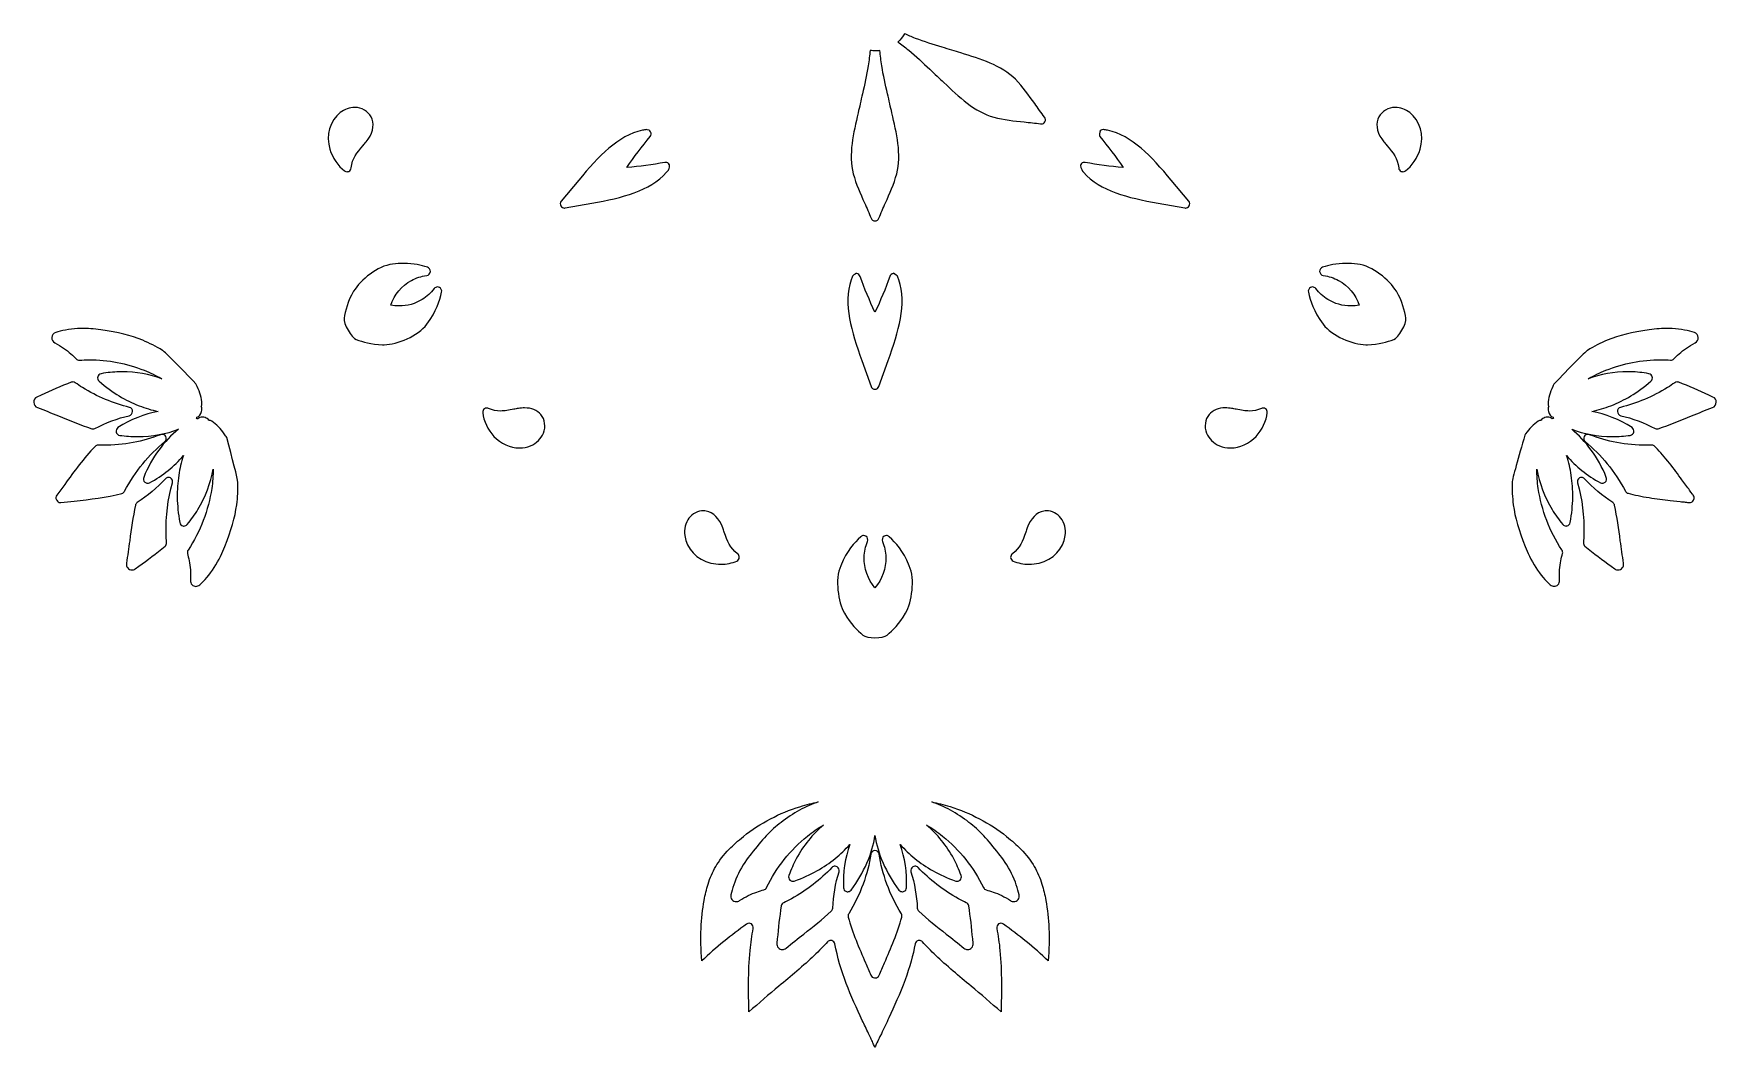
# Model space of a CAD drawing. Header units: inches. Extents: x 0 to 3117, y -2796 to 0.
# Drawn here: x 2245 to 3017, y -2037 to -1572 of the extents above; entities that cross this region are included whole.
import ezdxf

# ---------------------------------------------------------------- set-up
doc = ezdxf.new("R2010")
doc.units = ezdxf.units.IN
doc.header["$MEASUREMENT"] = 0
doc.layers.add('9', color=7, linetype='Continuous')

# ---------------------------------------------------------------- blocks, each defined once
blk = doc.blocks.new('block 4')
at = {"layer": '9', "lineweight": 0}
for points, knots in [([(2708.92, -1612.38), (2708.57, -1612.98), (2707.93, -1613.35), (2707.25, -1613.35), (2707.16, -1613.35), (2707.06, -1613.34), (2706.97, -1613.33), (2704.49, -1612.95), (2701.92, -1612.7), (2699.43, -1612.45), (2694.83, -1611.99), (2690.08, -1611.52), (2685.45, -1610.28), (2676.79, -1607.95), (2669.26, -1600.76), (2662.61, -1594.41), (2661.56, -1593.4), (2660.52, -1592.42), (2659.52, -1591.48), (2658.36, -1590.41), (2657.22, -1589.33), (2656.08, -1588.25), (2652.98, -1585.32), (2649.78, -1582.29), (2646.46, -1579.56), (2644.74, -1578.15), (2643.12, -1576.93), (2641.54, -1575.82), (2642.72, -1574.71), (2643.72, -1573.42), (2644.49, -1571.98), (2646.05, -1572.7), (2647.72, -1573.41), (2649.56, -1574.13), (2653.56, -1575.67), (2657.76, -1576.96), (2661.82, -1578.2), (2663.32, -1578.66), (2664.82, -1579.12), (2666.31, -1579.59), (2667.61, -1580), (2668.98, -1580.42), (2670.37, -1580.84), (2679.13, -1583.48), (2689.06, -1586.48), (2695.39, -1592.89), (2698.77, -1596.32), (2701.55, -1600.24), (2704.24, -1604.03), (2705.69, -1606.08), (2707.2, -1608.21), (2708.76, -1610.19), (2709.25, -1610.81), (2709.32, -1611.68), (2708.92, -1612.38)], [0, 0, 0, 0, 1, 1, 1, 2, 2, 2, 3, 3, 3, 4, 4, 4, 5, 5, 5, 6, 6, 6, 7, 7, 7, 8, 8, 8, 9, 9, 9, 10, 10, 10, 11, 11, 11, 12, 12, 12, 13, 13, 13, 14, 14, 14, 15, 15, 15, 16, 16, 16, 17, 17, 17, 18, 18, 18, 18]), ([(2636.74, -1599.54), (2637.1, -1601.08), (2637.45, -1602.61), (2637.79, -1604.15), (2638.09, -1605.51), (2638.42, -1606.9), (2638.76, -1608.34), (2640.87, -1617.32), (2643.27, -1627.5), (2640.94, -1636.24), (2639.69, -1640.92), (2637.72, -1645.31), (2635.81, -1649.56), (2634.78, -1651.86), (2633.71, -1654.24), (2632.79, -1656.6), (2632.5, -1657.34), (2631.79, -1657.83), (2631, -1657.83), (2630.21, -1657.83), (2629.5, -1657.34), (2629.21, -1656.6), (2628.29, -1654.24), (2627.22, -1651.86), (2626.19, -1649.56), (2624.28, -1645.31), (2622.31, -1640.92), (2621.06, -1636.24), (2618.73, -1627.5), (2621.13, -1617.32), (2623.24, -1608.34), (2623.58, -1606.9), (2623.91, -1605.5), (2624.21, -1604.15), (2624.55, -1602.61), (2624.9, -1601.08), (2625.26, -1599.54), (2626.22, -1595.36), (2627.22, -1591.04), (2627.89, -1586.77), (2628.3, -1584.19), (2628.56, -1581.87), (2628.71, -1579.66), (2629.57, -1579.82), (2630.45, -1579.91), (2631.35, -1579.91), (2632.01, -1579.91), (2632.66, -1579.85), (2633.29, -1579.77), (2633.44, -1581.95), (2633.71, -1584.24), (2634.1, -1586.77), (2634.78, -1591.04), (2635.78, -1595.37), (2636.74, -1599.54)], [0, 0, 0, 0, 1, 1, 1, 2, 2, 2, 3, 3, 3, 4, 4, 4, 5, 5, 5, 6, 6, 6, 7, 7, 7, 8, 8, 8, 9, 9, 9, 10, 10, 10, 11, 11, 11, 12, 12, 12, 13, 13, 13, 14, 14, 14, 15, 15, 15, 16, 16, 16, 17, 17, 17, 18, 18, 18, 18]), ([(2397.62, -1621.59), (2397.15, -1622.16), (2396.69, -1622.7), (2396.25, -1623.22), (2393.37, -1626.6), (2391.29, -1629.05), (2390.82, -1633.53), (2390.75, -1634.22), (2390.32, -1634.82), (2389.69, -1635.1), (2389.44, -1635.22), (2389.17, -1635.27), (2388.91, -1635.27), (2388.51, -1635.27), (2388.11, -1635.14), (2387.77, -1634.9), (2384.74, -1632.66), (2382.22, -1628.96), (2381.02, -1624.99), (2379.11, -1618.66), (2381.07, -1611.73), (2385.78, -1608.14), (2387.77, -1606.62), (2390.12, -1605.79), (2392.4, -1605.79), (2392.81, -1605.79), (2393.23, -1605.82), (2393.63, -1605.87), (2396.74, -1606.3), (2399.39, -1608.37), (2400.38, -1611.15), (2401.51, -1614.3), (2400.51, -1618.11), (2397.62, -1621.59)], [0, 0, 0, 0, 1, 1, 1, 2, 2, 2, 3, 3, 3, 4, 4, 4, 5, 5, 5, 6, 6, 6, 7, 7, 7, 8, 8, 8, 9, 9, 9, 10, 10, 10, 11, 11, 11, 11]), ([(2861.61, -1611.15), (2862.61, -1608.36), (2865.26, -1606.29), (2868.37, -1605.87), (2868.77, -1605.82), (2869.19, -1605.79), (2869.6, -1605.79), (2871.88, -1605.79), (2874.23, -1606.62), (2876.22, -1608.13), (2880.93, -1611.72), (2882.89, -1618.66), (2880.98, -1624.99), (2879.78, -1628.95), (2877.26, -1632.66), (2874.23, -1634.89), (2873.89, -1635.14), (2873.49, -1635.27), (2873.09, -1635.27), (2872.83, -1635.27), (2872.56, -1635.21), (2872.31, -1635.1), (2871.68, -1634.82), (2871.25, -1634.22), (2871.17, -1633.53), (2870.7, -1629.04), (2868.63, -1626.6), (2865.75, -1623.22), (2865.31, -1622.69), (2864.85, -1622.16), (2864.38, -1621.59), (2861.49, -1618.1), (2860.49, -1614.3), (2861.61, -1611.15)], [0, 0, 0, 0, 1, 1, 1, 2, 2, 2, 3, 3, 3, 4, 4, 4, 5, 5, 5, 6, 6, 6, 7, 7, 7, 8, 8, 8, 9, 9, 9, 10, 10, 10, 11, 11, 11, 11]), ([(2536.52, -1634.14), (2536.16, -1634.6), (2535.79, -1635.06), (2535.4, -1635.5), (2527.56, -1644.3), (2515.27, -1647.13), (2501.18, -1649.68), (2501.18, -1649.68), (2488.95, -1651.9), (2488.95, -1651.9), (2488.83, -1651.92), (2488.72, -1651.93), (2488.61, -1651.93), (2487.93, -1651.93), (2487.29, -1651.57), (2486.94, -1650.96), (2486.53, -1650.25), (2486.61, -1649.36), (2487.13, -1648.73), (2487.13, -1648.73), (2495.15, -1639.13), (2495.15, -1639.13), (2504.39, -1628.09), (2512.96, -1618.75), (2524.42, -1616.28), (2524.99, -1616.16), (2525.57, -1616.07), (2526.15, -1615.98), (2526.2, -1615.98), (2526.85, -1616.12), (2527.44, -1616.24), (2527.44, -1616.25), (2527.43, -1616.25), (2527.43, -1616.26), (2527.7, -1616.43), (2527.94, -1616.67), (2528.11, -1616.98), (2528.49, -1617.69), (2528.4, -1618.56), (2527.88, -1619.18), (2524.08, -1623.68), (2520.51, -1628.42), (2517.24, -1633.28), (2523.05, -1632.86), (2528.89, -1632.1), (2534.65, -1631.02), (2534.77, -1631), (2534.89, -1630.99), (2535, -1630.99), (2535.67, -1630.99), (2536.3, -1631.34), (2536.65, -1631.93), (2536.67, -1631.96), (2536.67, -1631.99), (2536.69, -1632.01), (2536.71, -1632), (2536.74, -1631.99), (2536.77, -1631.98), (2536.76, -1632.66), (2536.74, -1633.86), (2536.52, -1634.14)], [0, 0, 0, 0, 1, 1, 1, 2, 2, 2, 3, 3, 3, 4, 4, 4, 5, 5, 5, 6, 6, 6, 7, 7, 7, 8, 8, 8, 9, 9, 9, 10, 10, 10, 11, 11, 11, 12, 12, 12, 13, 13, 13, 14, 14, 14, 15, 15, 15, 16, 16, 16, 17, 17, 17, 18, 18, 18, 19, 19, 19, 20, 20, 20, 20]), ([(2775.06, -1650.96), (2774.71, -1651.57), (2774.07, -1651.93), (2773.39, -1651.93), (2773.28, -1651.93), (2773.17, -1651.92), (2773.05, -1651.9), (2773.05, -1651.9), (2760.82, -1649.68), (2760.82, -1649.68), (2746.73, -1647.12), (2734.44, -1644.29), (2726.6, -1635.5), (2726.48, -1635.36), (2726.37, -1635.21), (2726.25, -1635.07), (2726.22, -1635.07), (2726.2, -1635.07), (2726.17, -1635.06), (2725.67, -1634), (2725.06, -1632.41), (2725.35, -1631.93), (2725.7, -1631.34), (2726.33, -1630.99), (2727, -1630.99), (2727.11, -1630.99), (2727.23, -1631), (2727.35, -1631.02), (2733.12, -1632.1), (2738.96, -1632.86), (2744.76, -1633.28), (2741.49, -1628.42), (2737.92, -1623.68), (2734.11, -1619.17), (2733.77, -1618.76), (2734.07, -1617.33), (2734.39, -1616.28), (2734.42, -1616.29), (2734.45, -1616.31), (2734.47, -1616.33), (2734.8, -1616.1), (2735.18, -1615.96), (2735.58, -1615.96), (2735.67, -1615.96), (2735.76, -1615.97), (2735.85, -1615.98), (2736.43, -1616.06), (2737.01, -1616.16), (2737.58, -1616.28), (2749.04, -1618.74), (2757.61, -1628.09), (2766.84, -1639.13), (2766.84, -1639.13), (2774.87, -1648.73), (2774.87, -1648.73), (2775.39, -1649.35), (2775.47, -1650.25), (2775.06, -1650.96)], [0, 0, 0, 0, 1, 1, 1, 2, 2, 2, 3, 3, 3, 4, 4, 4, 5, 5, 5, 6, 6, 6, 7, 7, 7, 8, 8, 8, 9, 9, 9, 10, 10, 10, 11, 11, 11, 12, 12, 12, 13, 13, 13, 14, 14, 14, 15, 15, 15, 16, 16, 16, 17, 17, 17, 18, 18, 18, 19, 19, 19, 19]), ([(2432.26, -1690.49), (2431.31, -1694.59), (2430, -1699.09), (2425.48, -1705.18), (2421.31, -1710.78), (2412.07, -1714.41), (2405.9, -1714.56), (2405.65, -1714.57), (2405.4, -1714.57), (2405.15, -1714.57), (2399.98, -1714.57), (2396.14, -1713.26), (2393.06, -1712.2), (2391.09, -1711.53), (2387.05, -1704.81), (2387.51, -1702.48), (2388.18, -1699.09), (2389.01, -1694.86), (2391.9, -1690.07), (2395.12, -1684.75), (2402.85, -1678.48), (2409.74, -1677.63), (2411.55, -1677.41), (2413.31, -1677.3), (2414.95, -1677.3), (2419.6, -1677.3), (2422.82, -1678.16), (2425.72, -1679.04), (2426.59, -1679.3), (2427.16, -1680.14), (2427.09, -1681.06), (2427.02, -1681.97), (2426.32, -1682.71), (2425.42, -1682.83), (2422.9, -1683.18), (2420.54, -1683.95), (2418.41, -1685.13), (2414, -1687.56), (2410.57, -1691.67), (2408.94, -1696.46), (2410.18, -1696.71), (2411.46, -1696.83), (2412.75, -1696.83), (2416.54, -1696.83), (2420.22, -1695.8), (2423.39, -1693.84), (2425.47, -1692.56), (2427.31, -1690.88), (2428.86, -1688.85), (2429.24, -1688.36), (2429.81, -1688.1), (2430.39, -1688.1), (2430.67, -1688.1), (2430.95, -1688.16), (2431.22, -1688.28), (2432.04, -1688.68), (2432.47, -1689.6), (2432.26, -1690.49)], [0, 0, 0, 0, 1, 1, 1, 2, 2, 2, 3, 3, 3, 4, 4, 4, 5, 5, 5, 6, 6, 6, 7, 7, 7, 8, 8, 8, 9, 9, 9, 10, 10, 10, 11, 11, 11, 12, 12, 12, 13, 13, 13, 14, 14, 14, 15, 15, 15, 16, 16, 16, 17, 17, 17, 18, 18, 18, 19, 19, 19, 19]), ([(2641.98, -1684.86), (2645.6, -1696.12), (2641.88, -1708.29), (2637.03, -1721.89), (2637.03, -1721.89), (2632.81, -1733.71), (2632.81, -1733.71), (2632.54, -1734.48), (2631.81, -1735), (2631, -1735), (2630.19, -1735), (2629.46, -1734.48), (2629.18, -1733.71), (2629.18, -1733.71), (2624.97, -1721.89), (2624.97, -1721.89), (2620.12, -1708.29), (2616.4, -1696.12), (2620.02, -1684.86), (2620.2, -1684.3), (2620.41, -1683.75), (2620.63, -1683.2), (2620.74, -1682.91), (2621.67, -1682.28), (2622.46, -1681.79), (2622.49, -1681.86), (2622.52, -1681.93), (2622.54, -1682), (2623.31, -1682.05), (2623.97, -1682.54), (2624.23, -1683.28), (2626.19, -1688.86), (2628.46, -1694.35), (2631, -1699.65), (2633.54, -1694.35), (2635.81, -1688.86), (2637.77, -1683.28), (2638.02, -1682.58), (2638.64, -1682.1), (2639.36, -1682.02), (2639.38, -1681.94), (2639.39, -1681.87), (2639.41, -1681.8), (2640.4, -1682.39), (2641.28, -1682.98), (2641.37, -1683.2), (2641.59, -1683.75), (2641.8, -1684.3), (2641.98, -1684.86)], [0, 0, 0, 0, 1, 1, 1, 2, 2, 2, 3, 3, 3, 4, 4, 4, 5, 5, 5, 6, 6, 6, 7, 7, 7, 8, 8, 8, 9, 9, 9, 10, 10, 10, 11, 11, 11, 12, 12, 12, 13, 13, 13, 14, 14, 14, 15, 15, 15, 16, 16, 16, 16]), ([(2868.94, -1712.2), (2865.85, -1713.26), (2862.02, -1714.57), (2856.85, -1714.57), (2856.6, -1714.57), (2856.35, -1714.57), (2856.1, -1714.56), (2849.93, -1714.41), (2840.69, -1710.78), (2836.52, -1705.17), (2832, -1699.09), (2830.69, -1694.58), (2829.74, -1690.49), (2829.53, -1689.6), (2829.96, -1688.68), (2830.78, -1688.28), (2831.05, -1688.15), (2831.33, -1688.09), (2831.61, -1688.09), (2832.19, -1688.09), (2832.76, -1688.36), (2833.14, -1688.85), (2834.69, -1690.88), (2836.53, -1692.56), (2838.61, -1693.84), (2841.78, -1695.79), (2845.46, -1696.83), (2849.25, -1696.83), (2850.54, -1696.83), (2851.82, -1696.7), (2853.06, -1696.46), (2851.43, -1691.67), (2847.99, -1687.55), (2843.59, -1685.12), (2841.45, -1683.95), (2839.09, -1683.17), (2836.58, -1682.83), (2835.68, -1682.71), (2834.98, -1681.97), (2834.91, -1681.05), (2834.84, -1680.14), (2835.41, -1679.3), (2836.28, -1679.03), (2839.17, -1678.16), (2842.39, -1677.3), (2847.04, -1677.3), (2848.69, -1677.3), (2850.44, -1677.41), (2852.26, -1677.63), (2859.15, -1678.47), (2866.88, -1684.74), (2870.1, -1690.07), (2872.99, -1694.86), (2873.82, -1699.08), (2874.49, -1702.48), (2874.95, -1704.8), (2870.91, -1711.52), (2868.94, -1712.2)], [0, 0, 0, 0, 1, 1, 1, 2, 2, 2, 3, 3, 3, 4, 4, 4, 5, 5, 5, 6, 6, 6, 7, 7, 7, 8, 8, 8, 9, 9, 9, 10, 10, 10, 11, 11, 11, 12, 12, 12, 13, 13, 13, 14, 14, 14, 15, 15, 15, 16, 16, 16, 17, 17, 17, 18, 18, 18, 19, 19, 19, 19]), ([(2338.81, -1777.74), (2338.92, -1781.15), (2338.74, -1784.58), (2338.3, -1787.94), (2337.52, -1793.8), (2335.83, -1799.71), (2332.81, -1807.1), (2331.79, -1809.62), (2330.18, -1813.36), (2328.01, -1816.76), (2325.87, -1820.13), (2323.32, -1822.74), (2321.34, -1824.66), (2320.86, -1825.11), (2320.25, -1825.36), (2319.61, -1825.36), (2318.93, -1825.36), (2318.26, -1825.07), (2317.79, -1824.56), (2317.29, -1824.03), (2317.04, -1823.34), (2317.07, -1822.6), (2317.21, -1819.29), (2317.02, -1816.27), (2316.48, -1813.63), (2316.25, -1812.45), (2315.95, -1811.26), (2315.71, -1810.35), (2315.57, -1809.81), (2315.69, -1809.21), (2316, -1808.74), (2321.63, -1800.2), (2325.37, -1790.44), (2326.83, -1780.51), (2327.27, -1777.51), (2327.49, -1774.54), (2327.5, -1771.6), (2326.38, -1777.95), (2324.02, -1784.33), (2320.49, -1790.17), (2319.1, -1792.49), (2317.49, -1794.73), (2315.58, -1797.02), (2315.21, -1797.46), (2314.67, -1797.71), (2314.11, -1797.71), (2313.94, -1797.71), (2313.78, -1797.69), (2313.61, -1797.64), (2312.89, -1797.45), (2312.35, -1796.85), (2312.21, -1796.11), (2311.46, -1791.96), (2311.07, -1788.2), (2311.02, -1784.62), (2310.98, -1781.19), (2311.21, -1777.77), (2311.71, -1774.44), (2312.18, -1771.37), (2312.85, -1768.51), (2313.83, -1765.43), (2313.83, -1765.43), (2313.84, -1765.42), (2313.84, -1765.42), (2309.72, -1770.36), (2304.4, -1774.63), (2298.31, -1777.87), (2298.03, -1778.02), (2297.72, -1778.1), (2297.41, -1778.1), (2296.94, -1778.1), (2296.47, -1777.92), (2296.11, -1777.58), (2295.51, -1777.03), (2295.32, -1776.15), (2295.63, -1775.4), (2299.44, -1766.2), (2305.02, -1758.51), (2311.53, -1753.3), (2306.02, -1755.52), (2299.67, -1756.67), (2292.77, -1756.67), (2290.09, -1756.67), (2287.35, -1756.49), (2284.63, -1756.14), (2283.82, -1756.04), (2283.17, -1755.43), (2282.99, -1754.63), (2282.82, -1753.83), (2283.16, -1753), (2283.85, -1752.56), (2289.67, -1748.86), (2295.99, -1746.34), (2302.28, -1745.2), (2299.15, -1744.52), (2296.35, -1743.68), (2293.49, -1742.55), (2290.38, -1741.33), (2287.33, -1739.82), (2284.42, -1738.06), (2281.38, -1736.24), (2278.35, -1734.02), (2275.17, -1731.28), (2274.6, -1730.79), (2274.36, -1730.01), (2274.55, -1729.29), (2274.75, -1728.56), (2275.34, -1728.01), (2276.07, -1727.88), (2278.99, -1727.35), (2281.71, -1727.06), (2284.39, -1727.01), (2284.83, -1727), (2285.27, -1726.99), (2285.71, -1726.99), (2292.06, -1726.99), (2298.3, -1728.14), (2303.95, -1730.24), (2301.39, -1728.74), (2298.68, -1727.42), (2295.85, -1726.29), (2288.02, -1723.16), (2279.29, -1721.51), (2270.62, -1721.51), (2269.15, -1721.51), (2267.68, -1721.56), (2266.19, -1721.65), (2266.15, -1721.66), (2266.11, -1721.66), (2266.07, -1721.66), (2265.56, -1721.66), (2265.07, -1721.46), (2264.71, -1721.09), (2264.06, -1720.44), (2263.19, -1719.58), (2262.27, -1718.77), (2260.29, -1716.99), (2257.8, -1715.32), (2254.9, -1713.79), (2253.94, -1713.29), (2253.38, -1712.28), (2253.47, -1711.22), (2253.57, -1710.19), (2254.27, -1709.33), (2255.28, -1709.02), (2257.9, -1708.24), (2261.41, -1707.32), (2265.36, -1707.13), (2266.04, -1707.1), (2266.73, -1707.08), (2267.41, -1707.08), (2269.94, -1707.08), (2272.69, -1707.3), (2276.05, -1707.76), (2283.89, -1708.81), (2289.8, -1710.28), (2295.21, -1712.54), (2298.31, -1713.83), (2301.34, -1715.39), (2304.21, -1717.19), (2305.67, -1718.1), (2312.76, -1725.38), (2319.55, -1732.46), (2319.78, -1732.89), (2320.01, -1733.32), (2320.22, -1733.75), (2321.45, -1736.36), (2322.19, -1739.11), (2322.34, -1741.71), (2322.37, -1742.14), (2322.25, -1742.55), (2322.03, -1742.89), (2322.07, -1742.96), (2322.1, -1743.02), (2322.13, -1743.09), (2322.28, -1743.41), (2322.35, -1743.76), (2322.31, -1744.11), (2322.28, -1744.47), (2322.25, -1744.83), (2322.19, -1745.18), (2321.97, -1746.46), (2321.14, -1747.44), (2320.02, -1747.87), (2319.98, -1748.07), (2319.91, -1748.27), (2319.81, -1748.46), (2320.02, -1748.46), (2320.23, -1748.5), (2320.43, -1748.57), (2321.02, -1748.07), (2321.77, -1747.79), (2322.57, -1747.79), (2322.98, -1747.79), (2323.4, -1747.86), (2323.81, -1748.02), (2324.14, -1748.14), (2324.46, -1748.29), (2324.78, -1748.44), (2325.1, -1748.58), (2325.38, -1748.82), (2325.57, -1749.11), (2325.61, -1749.17), (2325.65, -1749.23), (2325.69, -1749.29), (2325.73, -1749.29), (2325.76, -1749.29), (2325.8, -1749.29), (2326.17, -1749.29), (2326.54, -1749.4), (2326.86, -1749.61), (2329.01, -1751.05), (2331, -1753.07), (2332.61, -1755.44), (2332.98, -1755.99), (2333.34, -1756.56), (2333.69, -1757.15), (2333.69, -1757.15), (2333.69, -1757.14), (2333.69, -1757.14), (2336.23, -1766.46), (2338.76, -1776.03), (2338.81, -1777.74)], [0, 0, 0, 0, 1, 1, 1, 2, 2, 2, 3, 3, 3, 4, 4, 4, 5, 5, 5, 6, 6, 6, 7, 7, 7, 8, 8, 8, 9, 9, 9, 10, 10, 10, 11, 11, 11, 12, 12, 12, 13, 13, 13, 14, 14, 14, 15, 15, 15, 16, 16, 16, 17, 17, 17, 18, 18, 18, 19, 19, 19, 20, 20, 20, 21, 21, 21, 22, 22, 22, 23, 23, 23, 24, 24, 24, 25, 25, 25, 26, 26, 26, 27, 27, 27, 28, 28, 28, 29, 29, 29, 30, 30, 30, 31, 31, 31, 32, 32, 32, 33, 33, 33, 34, 34, 34, 35, 35, 35, 36, 36, 36, 37, 37, 37, 38, 38, 38, 39, 39, 39, 40, 40, 40, 41, 41, 41, 42, 42, 42, 43, 43, 43, 44, 44, 44, 45, 45, 45, 46, 46, 46, 47, 47, 47, 48, 48, 48, 49, 49, 49, 50, 50, 50, 51, 51, 51, 52, 52, 52, 53, 53, 53, 54, 54, 54, 55, 55, 55, 56, 56, 56, 57, 57, 57, 58, 58, 58, 59, 59, 59, 60, 60, 60, 61, 61, 61, 62, 62, 62, 63, 63, 63, 64, 64, 64, 65, 65, 65, 66, 66, 66, 67, 67, 67, 68, 68, 68, 69, 69, 69, 70, 70, 70, 71, 71, 71, 72, 72, 72, 73, 73, 73, 74, 74, 74, 74]), ([(2950.29, -1774.44), (2950.79, -1777.76), (2951.02, -1781.19), (2950.98, -1784.61), (2950.93, -1788.19), (2950.54, -1791.95), (2949.79, -1796.11), (2949.65, -1796.85), (2949.11, -1797.44), (2948.39, -1797.64), (2948.22, -1797.68), (2948.06, -1797.7), (2947.89, -1797.7), (2947.33, -1797.7), (2946.79, -1797.46), (2946.42, -1797.01), (2944.51, -1794.73), (2942.9, -1792.48), (2941.52, -1790.17), (2937.98, -1784.33), (2935.62, -1777.95), (2934.5, -1771.6), (2934.51, -1774.53), (2934.73, -1777.51), (2935.17, -1780.5), (2936.63, -1790.44), (2940.37, -1800.2), (2945.97, -1808.69), (2945.99, -1808.71), (2946.02, -1808.75), (2946.03, -1808.78), (2946.33, -1809.24), (2946.43, -1809.81), (2946.29, -1810.35), (2946.03, -1811.32), (2945.74, -1812.46), (2945.51, -1813.64), (2944.98, -1816.27), (2944.79, -1819.28), (2944.93, -1822.59), (2944.97, -1823.33), (2944.71, -1824.03), (2944.21, -1824.56), (2943.74, -1825.06), (2943.07, -1825.35), (2942.39, -1825.35), (2941.76, -1825.35), (2941.14, -1825.1), (2940.65, -1824.64), (2938.68, -1822.73), (2936.13, -1820.12), (2934, -1816.76), (2931.82, -1813.36), (2930.21, -1809.61), (2929.19, -1807.1), (2926.17, -1799.71), (2924.48, -1793.8), (2923.7, -1787.94), (2923.26, -1784.58), (2923.09, -1781.15), (2923.19, -1777.74), (2923.24, -1776.05), (2926.12, -1765.96), (2929.02, -1756.02), (2929.15, -1755.83), (2929.26, -1755.63), (2929.38, -1755.45), (2931, -1753.06), (2932.99, -1751.04), (2935.14, -1749.61), (2935.46, -1749.39), (2935.83, -1749.29), (2936.2, -1749.29), (2936.24, -1749.29), (2936.27, -1749.29), (2936.31, -1749.29), (2936.35, -1749.23), (2936.38, -1749.17), (2936.42, -1749.11), (2936.62, -1748.81), (2936.9, -1748.58), (2937.22, -1748.43), (2937.54, -1748.28), (2937.87, -1748.13), (2938.2, -1748.01), (2938.6, -1747.86), (2939.02, -1747.78), (2939.44, -1747.78), (2940.23, -1747.78), (2940.98, -1748.07), (2941.57, -1748.56), (2941.77, -1748.49), (2941.98, -1748.46), (2942.19, -1748.45), (2942.09, -1748.27), (2942.02, -1748.07), (2941.98, -1747.86), (2940.86, -1747.44), (2940.03, -1746.45), (2939.81, -1745.17), (2939.75, -1744.82), (2939.72, -1744.46), (2939.69, -1744.1), (2939.66, -1743.75), (2939.72, -1743.4), (2939.87, -1743.09), (2939.9, -1743.02), (2939.93, -1742.95), (2939.97, -1742.89), (2939.75, -1742.55), (2939.63, -1742.13), (2939.66, -1741.7), (2939.81, -1739.1), (2940.55, -1736.35), (2941.78, -1733.76), (2941.95, -1733.4), (2942.14, -1733.05), (2942.33, -1732.69), (2949.42, -1725.26), (2956.42, -1718.04), (2957.79, -1717.18), (2960.66, -1715.39), (2963.68, -1713.82), (2966.79, -1712.53), (2972.2, -1710.28), (2978.11, -1708.81), (2985.95, -1707.75), (2989.31, -1707.29), (2992.06, -1707.08), (2994.59, -1707.08), (2995.27, -1707.08), (2995.95, -1707.09), (2996.63, -1707.13), (3000.58, -1707.32), (3004.1, -1708.23), (3006.74, -1709.02), (3007.73, -1709.32), (3008.43, -1710.18), (3008.52, -1711.21), (3008.62, -1712.27), (3008.06, -1713.28), (3007.11, -1713.78), (3004.2, -1715.31), (3001.71, -1716.99), (2999.72, -1718.77), (2998.82, -1719.57), (2997.95, -1720.43), (2997.29, -1721.09), (2996.93, -1721.45), (2996.41, -1721.65), (2995.9, -1721.65), (2995.85, -1721.65), (2995.81, -1721.65), (2995.77, -1721.64), (2994.32, -1721.55), (2992.85, -1721.5), (2991.39, -1721.5), (2982.7, -1721.5), (2973.98, -1723.16), (2966.15, -1726.29), (2963.32, -1727.42), (2960.61, -1728.74), (2958.05, -1730.23), (2963.7, -1728.13), (2969.94, -1726.99), (2976.28, -1726.99), (2976.73, -1726.99), (2977.17, -1726.99), (2977.6, -1727), (2980.28, -1727.06), (2983.01, -1727.34), (2985.93, -1727.87), (2986.66, -1728.01), (2987.25, -1728.55), (2987.45, -1729.28), (2987.64, -1730.01), (2987.4, -1730.78), (2986.83, -1731.27), (2983.65, -1734.01), (2980.62, -1736.23), (2977.58, -1738.06), (2974.66, -1739.81), (2971.61, -1741.32), (2968.51, -1742.55), (2965.65, -1743.67), (2962.85, -1744.51), (2959.73, -1745.19), (2959.72, -1745.19), (2959.72, -1745.2), (2959.72, -1745.2), (2966.01, -1746.33), (2972.33, -1748.85), (2978.15, -1752.56), (2978.84, -1753), (2979.18, -1753.82), (2979.01, -1754.63), (2978.83, -1755.43), (2978.18, -1756.03), (2977.37, -1756.14), (2974.65, -1756.49), (2971.91, -1756.67), (2969.23, -1756.67), (2962.33, -1756.67), (2955.98, -1755.52), (2950.48, -1753.3), (2956.98, -1758.51), (2962.56, -1766.2), (2966.37, -1775.39), (2966.68, -1776.15), (2966.49, -1777.03), (2965.89, -1777.58), (2965.53, -1777.92), (2965.06, -1778.09), (2964.59, -1778.09), (2964.28, -1778.09), (2963.97, -1778.02), (2963.69, -1777.87), (2957.6, -1774.62), (2952.28, -1770.35), (2948.16, -1765.42), (2949.15, -1768.51), (2949.82, -1771.37), (2950.29, -1774.44)], [0, 0, 0, 0, 1, 1, 1, 2, 2, 2, 3, 3, 3, 4, 4, 4, 5, 5, 5, 6, 6, 6, 7, 7, 7, 8, 8, 8, 9, 9, 9, 10, 10, 10, 11, 11, 11, 12, 12, 12, 13, 13, 13, 14, 14, 14, 15, 15, 15, 16, 16, 16, 17, 17, 17, 18, 18, 18, 19, 19, 19, 20, 20, 20, 21, 21, 21, 22, 22, 22, 23, 23, 23, 24, 24, 24, 25, 25, 25, 26, 26, 26, 27, 27, 27, 28, 28, 28, 29, 29, 29, 30, 30, 30, 31, 31, 31, 32, 32, 32, 33, 33, 33, 34, 34, 34, 35, 35, 35, 36, 36, 36, 37, 37, 37, 38, 38, 38, 39, 39, 39, 40, 40, 40, 41, 41, 41, 42, 42, 42, 43, 43, 43, 44, 44, 44, 45, 45, 45, 46, 46, 46, 47, 47, 47, 48, 48, 48, 49, 49, 49, 50, 50, 50, 51, 51, 51, 52, 52, 52, 53, 53, 53, 54, 54, 54, 55, 55, 55, 56, 56, 56, 57, 57, 57, 58, 58, 58, 59, 59, 59, 60, 60, 60, 61, 61, 61, 62, 62, 62, 63, 63, 63, 64, 64, 64, 65, 65, 65, 66, 66, 66, 67, 67, 67, 68, 68, 68, 69, 69, 69, 70, 70, 70, 71, 71, 71, 72, 72, 72, 73, 73, 73, 74, 74, 74, 74]), ([(2256.52, -1747.23), (2253.38, -1745.93), (2250.12, -1744.59), (2246.92, -1743.38), (2245.91, -1743), (2245.24, -1742.06), (2245.21, -1740.99), (2245.18, -1739.95), (2245.77, -1739), (2246.71, -1738.58), (2246.71, -1738.58), (2248.57, -1737.73), (2248.57, -1737.73), (2253.05, -1735.69), (2257.68, -1733.58), (2262.45, -1731.78), (2262.67, -1731.7), (2262.9, -1731.65), (2263.13, -1731.65), (2263.52, -1731.65), (2263.92, -1731.78), (2264.25, -1732.02), (2265.32, -1732.79), (2266.41, -1733.52), (2267.59, -1734.25), (2274.31, -1738.36), (2281.74, -1741.5), (2289.07, -1743.32), (2289.94, -1743.54), (2290.55, -1744.33), (2290.54, -1745.23), (2290.53, -1746.13), (2289.91, -1746.91), (2289.04, -1747.11), (2283.69, -1748.35), (2278.37, -1750.32), (2273.26, -1752.96), (2272.98, -1753.1), (2272.68, -1753.18), (2272.38, -1753.18), (2272.18, -1753.18), (2271.98, -1753.14), (2271.79, -1753.08), (2266.65, -1751.4), (2261.5, -1749.28), (2256.52, -1747.23)], [0, 0, 0, 0, 1, 1, 1, 2, 2, 2, 3, 3, 3, 4, 4, 4, 5, 5, 5, 6, 6, 6, 7, 7, 7, 8, 8, 8, 9, 9, 9, 10, 10, 10, 11, 11, 11, 12, 12, 12, 13, 13, 13, 14, 14, 14, 15, 15, 15, 15]), ([(3015.28, -1738.57), (3016.23, -1739), (3016.82, -1739.94), (3016.79, -1740.98), (3016.76, -1742.05), (3016.09, -1742.99), (3015.07, -1743.38), (3011.88, -1744.58), (3008.63, -1745.92), (3005.48, -1747.22), (3000.5, -1749.27), (2995.35, -1751.4), (2990.21, -1753.08), (2990.02, -1753.14), (2989.82, -1753.17), (2989.62, -1753.17), (2989.32, -1753.17), (2989.02, -1753.1), (2988.74, -1752.96), (2983.63, -1750.32), (2978.32, -1748.35), (2972.96, -1747.11), (2972.09, -1746.91), (2971.47, -1746.13), (2971.46, -1745.23), (2971.45, -1744.32), (2972.06, -1743.54), (2972.93, -1743.32), (2980.26, -1741.5), (2987.69, -1738.36), (2994.4, -1734.25), (2995.59, -1733.51), (2996.68, -1732.78), (2997.75, -1732.01), (2998.08, -1731.77), (2998.48, -1731.65), (2998.87, -1731.65), (2999.1, -1731.65), (2999.33, -1731.69), (2999.55, -1731.77), (3004.32, -1733.57), (3008.95, -1735.68), (3013.43, -1737.73), (3013.43, -1737.73), (3015.28, -1738.57), (3015.28, -1738.57)], [0, 0, 0, 0, 1, 1, 1, 2, 2, 2, 3, 3, 3, 4, 4, 4, 5, 5, 5, 6, 6, 6, 7, 7, 7, 8, 8, 8, 9, 9, 9, 10, 10, 10, 11, 11, 11, 12, 12, 12, 13, 13, 13, 14, 14, 14, 15, 15, 15, 15]), ([(2459.29, -1744.98), (2461.18, -1744.98), (2463.12, -1744.61), (2465.37, -1744.19), (2466.04, -1744.06), (2466.73, -1743.93), (2467.45, -1743.8), (2468.41, -1743.63), (2469.36, -1743.55), (2470.28, -1743.55), (2473.52, -1743.55), (2476.12, -1744.6), (2477.78, -1746.6), (2479.67, -1748.87), (2480.12, -1752.22), (2478.93, -1755.15), (2477.92, -1757.63), (2475.78, -1759.72), (2473.06, -1760.89), (2471.48, -1761.57), (2469.77, -1761.91), (2467.97, -1761.91), (2463.69, -1761.91), (2459.3, -1759.93), (2456.24, -1756.62), (2453.44, -1753.6), (2451.52, -1749.54), (2451.12, -1745.77), (2451.05, -1745.08), (2451.35, -1744.4), (2451.9, -1743.99), (2452.24, -1743.74), (2452.64, -1743.61), (2453.04, -1743.61), (2453.31, -1743.61), (2453.57, -1743.67), (2453.82, -1743.78), (2455.65, -1744.6), (2457.39, -1744.98), (2459.29, -1744.98)], [0, 0, 0, 0, 1, 1, 1, 2, 2, 2, 3, 3, 3, 4, 4, 4, 5, 5, 5, 6, 6, 6, 7, 7, 7, 8, 8, 8, 9, 9, 9, 10, 10, 10, 11, 11, 11, 12, 12, 12, 13, 13, 13, 13]), ([(2808.96, -1743.61), (2809.36, -1743.61), (2809.76, -1743.74), (2810.1, -1743.98), (2810.65, -1744.39), (2810.95, -1745.07), (2810.88, -1745.76), (2810.48, -1749.53), (2808.57, -1753.59), (2805.76, -1756.62), (2802.7, -1759.93), (2798.31, -1761.91), (2794.03, -1761.91), (2792.23, -1761.91), (2790.52, -1761.56), (2788.94, -1760.89), (2786.22, -1759.72), (2784.08, -1757.63), (2783.07, -1755.15), (2781.88, -1752.22), (2782.33, -1748.86), (2784.22, -1746.6), (2785.88, -1744.6), (2788.48, -1743.54), (2791.72, -1743.54), (2792.64, -1743.54), (2793.59, -1743.63), (2794.55, -1743.8), (2795.27, -1743.93), (2795.96, -1744.06), (2796.63, -1744.19), (2798.88, -1744.61), (2800.82, -1744.98), (2802.71, -1744.98), (2804.61, -1744.98), (2806.35, -1744.6), (2808.18, -1743.78), (2808.43, -1743.66), (2808.69, -1743.61), (2808.96, -1743.61)], [0, 0, 0, 0, 1, 1, 1, 2, 2, 2, 3, 3, 3, 4, 4, 4, 5, 5, 5, 6, 6, 6, 7, 7, 7, 8, 8, 8, 9, 9, 9, 10, 10, 10, 11, 11, 11, 12, 12, 12, 13, 13, 13, 13]), ([(2285.66, -1782.72), (2278.51, -1784.6), (2270.98, -1785.44), (2263.7, -1786.25), (2261.69, -1786.48), (2259.68, -1786.7), (2257.69, -1786.95), (2257.62, -1786.96), (2257.54, -1786.96), (2257.47, -1786.96), (2256.76, -1786.96), (2256.08, -1786.54), (2255.74, -1785.9), (2255.74, -1785.9), (2255.61, -1785.66), (2255.61, -1785.66), (2255.25, -1784.99), (2255.31, -1784.16), (2255.76, -1783.55), (2256.98, -1781.92), (2258.19, -1780.26), (2259.4, -1778.6), (2263.73, -1772.66), (2268.2, -1766.51), (2273.37, -1761.21), (2273.73, -1760.84), (2274.23, -1760.63), (2274.74, -1760.63), (2274.76, -1760.63), (2274.78, -1760.63), (2274.8, -1760.63), (2275.56, -1760.65), (2276.33, -1760.66), (2277.1, -1760.66), (2286.6, -1760.66), (2295.43, -1759.03), (2303.34, -1755.83), (2303.58, -1755.73), (2303.82, -1755.69), (2304.06, -1755.69), (2304.73, -1755.69), (2305.38, -1756.04), (2305.73, -1756.66), (2306.21, -1757.5), (2306.01, -1758.57), (2305.25, -1759.16), (2298.1, -1764.84), (2291.74, -1772.65), (2286.87, -1781.76), (2286.61, -1782.24), (2286.17, -1782.58), (2285.66, -1782.72)], [0, 0, 0, 0, 1, 1, 1, 2, 2, 2, 3, 3, 3, 4, 4, 4, 5, 5, 5, 6, 6, 6, 7, 7, 7, 8, 8, 8, 9, 9, 9, 10, 10, 10, 11, 11, 11, 12, 12, 12, 13, 13, 13, 14, 14, 14, 15, 15, 15, 16, 16, 16, 17, 17, 17, 17]), ([(3006.11, -1786.28), (3005.71, -1786.73), (3005.14, -1786.99), (3004.51, -1786.99), (3004.36, -1786.99), (3004.19, -1786.97), (3004.02, -1786.95), (3003.72, -1786.92), (3003.42, -1786.87), (3003.12, -1786.82), (3002.94, -1786.79), (3002.77, -1786.76), (3002.59, -1786.74), (3001.82, -1786.65), (3001.06, -1786.56), (3000.3, -1786.48), (3000.3, -1786.48), (2995.72, -1785.96), (2995.72, -1785.96), (2992.63, -1785.61), (2989.32, -1785.21), (2986, -1784.69), (2982.39, -1784.12), (2979.24, -1783.47), (2976.34, -1782.71), (2975.83, -1782.58), (2975.39, -1782.23), (2975.13, -1781.76), (2970.26, -1772.65), (2963.9, -1764.84), (2956.75, -1759.16), (2955.99, -1758.56), (2955.79, -1757.49), (2956.27, -1756.65), (2956.62, -1756.04), (2957.27, -1755.68), (2957.94, -1755.68), (2958.18, -1755.68), (2958.42, -1755.73), (2958.66, -1755.82), (2966.57, -1759.03), (2975.4, -1760.66), (2984.9, -1760.66), (2985.67, -1760.66), (2986.44, -1760.64), (2987.21, -1760.62), (2987.22, -1760.62), (2987.24, -1760.62), (2987.26, -1760.62), (2987.78, -1760.62), (2988.27, -1760.83), (2988.64, -1761.21), (2988.64, -1761.21), (2989.13, -1761.71), (2989.13, -1761.71), (2991.12, -1763.8), (2993.15, -1766.15), (2995.34, -1768.91), (2997.37, -1771.46), (2999.28, -1774.05), (3001.05, -1776.47), (3001.05, -1776.47), (3003.81, -1780.25), (3003.81, -1780.25), (3004.26, -1780.88), (3004.72, -1781.5), (3005.17, -1782.12), (3005.17, -1782.12), (3005.89, -1783.09), (3005.89, -1783.09), (3006.09, -1783.32), (3006.45, -1783.75), (3006.6, -1784.47), (3006.61, -1784.5), (3006.61, -1784.56), (3006.62, -1784.6), (3006.69, -1785.23), (3006.51, -1785.82), (3006.11, -1786.28)], [0, 0, 0, 0, 1, 1, 1, 2, 2, 2, 3, 3, 3, 4, 4, 4, 5, 5, 5, 6, 6, 6, 7, 7, 7, 8, 8, 8, 9, 9, 9, 10, 10, 10, 11, 11, 11, 12, 12, 12, 13, 13, 13, 14, 14, 14, 15, 15, 15, 16, 16, 16, 17, 17, 17, 18, 18, 18, 19, 19, 19, 20, 20, 20, 21, 21, 21, 22, 22, 22, 23, 23, 23, 24, 24, 24, 25, 25, 25, 26, 26, 26, 26]), ([(2308.84, -1777.92), (2306.74, -1785.25), (2305.71, -1793.32), (2305.88, -1801.25), (2305.92, -1802.65), (2305.99, -1803.98), (2306.12, -1805.29), (2306.18, -1805.94), (2305.92, -1806.57), (2305.43, -1806.98), (2301.5, -1810.26), (2297.37, -1813.26), (2293.38, -1816.16), (2293.38, -1816.16), (2291.73, -1817.35), (2291.73, -1817.35), (2291.29, -1817.68), (2290.77, -1817.85), (2290.24, -1817.85), (2289.49, -1817.85), (2288.79, -1817.52), (2288.3, -1816.94), (2287.8, -1816.35), (2287.59, -1815.56), (2287.72, -1814.77), (2288.28, -1811.37), (2288.76, -1807.85), (2289.22, -1804.45), (2289.95, -1799.07), (2290.7, -1793.5), (2291.83, -1788.17), (2291.94, -1787.66), (2292.24, -1787.22), (2292.67, -1786.94), (2297.49, -1783.78), (2301.84, -1780.12), (2305.58, -1776.05), (2305.95, -1775.64), (2306.47, -1775.43), (2306.99, -1775.43), (2307.31, -1775.43), (2307.64, -1775.51), (2307.94, -1775.68), (2308.72, -1776.13), (2309.09, -1777.05), (2308.84, -1777.92)], [0, 0, 0, 0, 1, 1, 1, 2, 2, 2, 3, 3, 3, 4, 4, 4, 5, 5, 5, 6, 6, 6, 7, 7, 7, 8, 8, 8, 9, 9, 9, 10, 10, 10, 11, 11, 11, 12, 12, 12, 13, 13, 13, 14, 14, 14, 15, 15, 15, 15]), ([(2973.7, -1816.94), (2973.21, -1817.51), (2972.51, -1817.85), (2971.77, -1817.85), (2971.23, -1817.85), (2970.71, -1817.67), (2970.27, -1817.35), (2970.27, -1817.35), (2968.64, -1816.17), (2968.64, -1816.17), (2964.64, -1813.26), (2960.51, -1810.26), (2956.57, -1806.98), (2956.08, -1806.57), (2955.82, -1805.93), (2955.88, -1805.29), (2956.01, -1803.97), (2956.09, -1802.65), (2956.12, -1801.25), (2956.29, -1793.32), (2955.26, -1785.25), (2953.16, -1777.91), (2952.91, -1777.05), (2953.28, -1776.12), (2954.06, -1775.68), (2954.36, -1775.51), (2954.69, -1775.42), (2955.01, -1775.42), (2955.53, -1775.42), (2956.05, -1775.64), (2956.42, -1776.05), (2960.16, -1780.12), (2964.51, -1783.78), (2969.33, -1786.93), (2969.76, -1787.22), (2970.06, -1787.66), (2970.17, -1788.16), (2971.3, -1793.5), (2972.05, -1799.07), (2972.78, -1804.45), (2973.24, -1807.85), (2973.72, -1811.37), (2974.28, -1814.77), (2974.41, -1815.55), (2974.2, -1816.34), (2973.7, -1816.94)], [0, 0, 0, 0, 1, 1, 1, 2, 2, 2, 3, 3, 3, 4, 4, 4, 5, 5, 5, 6, 6, 6, 7, 7, 7, 8, 8, 8, 9, 9, 9, 10, 10, 10, 11, 11, 11, 12, 12, 12, 13, 13, 13, 14, 14, 14, 15, 15, 15, 15]), ([(2567.65, -1813.74), (2565.49, -1814.71), (2562.96, -1815.21), (2560.33, -1815.21), (2558.78, -1815.21), (2557.25, -1815.04), (2555.78, -1814.7), (2549.4, -1813.2), (2544.44, -1808.02), (2543.72, -1802.1), (2543.36, -1799.14), (2544.08, -1796.23), (2545.7, -1794.1), (2547.3, -1792.02), (2549.83, -1790.72), (2552.32, -1790.72), (2552.75, -1790.72), (2553.18, -1790.76), (2553.6, -1790.83), (2556.86, -1791.42), (2559.62, -1794.2), (2561.17, -1798.48), (2561.42, -1799.17), (2561.65, -1799.84), (2561.88, -1800.49), (2563.34, -1804.69), (2564.4, -1807.73), (2568, -1810.39), (2568.56, -1810.8), (2568.86, -1811.48), (2568.78, -1812.17), (2568.71, -1812.86), (2568.28, -1813.46), (2567.65, -1813.74)], [0, 0, 0, 0, 1, 1, 1, 2, 2, 2, 3, 3, 3, 4, 4, 4, 5, 5, 5, 6, 6, 6, 7, 7, 7, 8, 8, 8, 9, 9, 9, 10, 10, 10, 11, 11, 11, 11]), ([(2694, -1810.39), (2697.6, -1807.73), (2698.66, -1804.69), (2700.12, -1800.49), (2700.34, -1799.84), (2700.58, -1799.17), (2700.83, -1798.47), (2702.37, -1794.2), (2705.13, -1791.42), (2708.4, -1790.83), (2708.82, -1790.76), (2709.25, -1790.72), (2709.68, -1790.72), (2712.16, -1790.72), (2714.7, -1792.01), (2716.29, -1794.1), (2717.92, -1796.23), (2718.64, -1799.14), (2718.28, -1802.1), (2717.56, -1808.02), (2712.6, -1813.2), (2706.21, -1814.69), (2704.74, -1815.04), (2703.21, -1815.21), (2701.66, -1815.21), (2699.03, -1815.21), (2696.51, -1814.7), (2694.35, -1813.74), (2693.72, -1813.46), (2693.29, -1812.86), (2693.21, -1812.17), (2693.14, -1811.48), (2693.44, -1810.8), (2694, -1810.39)], [0, 0, 0, 0, 1, 1, 1, 2, 2, 2, 3, 3, 3, 4, 4, 4, 5, 5, 5, 6, 6, 6, 7, 7, 7, 8, 8, 8, 9, 9, 9, 10, 10, 10, 11, 11, 11, 11]), ([(2634.44, -1804.76), (2634.09, -1803.92), (2634.38, -1802.94), (2635.13, -1802.42), (2635.46, -1802.19), (2635.84, -1802.08), (2636.22, -1802.08), (2636.7, -1802.08), (2637.17, -1802.26), (2637.54, -1802.61), (2640.57, -1805.49), (2643.78, -1808.89), (2646.74, -1815.89), (2649.46, -1822.34), (2647.95, -1832.24), (2645, -1837.71), (2642.34, -1842.64), (2639.13, -1845.48), (2636.55, -1847.76), (2634.79, -1849.33), (2627.21, -1849.33), (2625.45, -1847.76), (2622.87, -1845.48), (2619.66, -1842.64), (2617, -1837.71), (2614.05, -1832.24), (2612.54, -1822.34), (2615.26, -1815.89), (2618.21, -1808.89), (2621.42, -1805.49), (2624.45, -1802.61), (2624.82, -1802.26), (2625.3, -1802.08), (2625.78, -1802.08), (2626.16, -1802.08), (2626.54, -1802.19), (2626.87, -1802.42), (2627.62, -1802.94), (2627.9, -1803.92), (2627.56, -1804.76), (2626.59, -1807.14), (2626.08, -1809.59), (2626.02, -1812.05), (2625.9, -1817.12), (2627.71, -1822.18), (2631, -1826), (2634.29, -1822.18), (2636.1, -1817.11), (2635.98, -1812.05), (2635.92, -1809.59), (2635.4, -1807.14), (2634.44, -1804.76)], [0, 0, 0, 0, 1, 1, 1, 2, 2, 2, 3, 3, 3, 4, 4, 4, 5, 5, 5, 6, 6, 6, 7, 7, 7, 8, 8, 8, 9, 9, 9, 10, 10, 10, 11, 11, 11, 12, 12, 12, 13, 13, 13, 14, 14, 14, 15, 15, 15, 16, 16, 16, 17, 17, 17, 17])]:
    blk.add_open_spline(points, degree=3, knots=knots, dxfattribs=at)
blk = doc.blocks.new('block 5')
at = {"layer": '9', "lineweight": 0}
for points, knots in [([(2707.57, -1961.86), (2706.66, -1958.96), (2705.51, -1956.34), (2704.05, -1953.83), (2702.64, -1951.34), (2700.34, -1948.36), (2697.9, -1945.87), (2695.97, -1943.88), (2693.89, -1942.02), (2691.36, -1940.03), (2683.49, -1933.82), (2674.77, -1929.23), (2665.41, -1926.36), (2662.38, -1925.4), (2659.61, -1924.69), (2657, -1924.21), (2659.79, -1925.15), (2662.68, -1926.42), (2665.6, -1928.01), (2668.57, -1929.62), (2671.43, -1931.48), (2674.09, -1933.55), (2678.72, -1937.16), (2682.94, -1941.6), (2687.77, -1947.93), (2689.41, -1950.09), (2691.81, -1953.37), (2693.64, -1956.97), (2695.46, -1960.52), (2696.43, -1964.06), (2697.07, -1966.75), (2697.25, -1967.52), (2697.08, -1968.31), (2696.61, -1968.92), (2696.13, -1969.53), (2695.4, -1969.89), (2694.61, -1969.89), (2694.11, -1969.89), (2693.61, -1969.74), (2693.18, -1969.46), (2690.41, -1967.68), (2687.73, -1966.34), (2685.2, -1965.49), (2684.08, -1965.1), (2682.96, -1964.78), (2682, -1964.52), (2681.47, -1964.37), (2681.01, -1963.97), (2680.77, -1963.47), (2676.27, -1954.27), (2669.77, -1946.11), (2661.98, -1939.88), (2659.64, -1937.99), (2657.19, -1936.31), (2654.69, -1934.84), (2659.57, -1938.99), (2663.86, -1944.24), (2667.09, -1950.25), (2668.38, -1952.63), (2669.5, -1955.15), (2670.51, -1957.97), (2670.76, -1958.68), (2670.59, -1959.47), (2670.06, -1960), (2669.69, -1960.38), (2669.2, -1960.58), (2668.69, -1960.58), (2668.48, -1960.58), (2668.26, -1960.54), (2668.05, -1960.46), (2664.11, -1959.05), (2660.69, -1957.51), (2657.6, -1955.76), (2654.64, -1954.09), (2651.82, -1952.17), (2649.22, -1950.07), (2646.83, -1948.13), (2644.71, -1946.1), (2642.56, -1943.71), (2642.56, -1943.7), (2642.56, -1943.7), (2642.56, -1943.7), (2644.73, -1949.77), (2645.73, -1956.56), (2645.46, -1963.51), (2645.43, -1964.33), (2644.89, -1965.05), (2644.12, -1965.29), (2643.93, -1965.35), (2643.73, -1965.38), (2643.54, -1965.38), (2642.94, -1965.38), (2642.37, -1965.11), (2642, -1964.62), (2636.01, -1956.66), (2632.2, -1947.9), (2631, -1939.58), (2629.8, -1947.9), (2626, -1956.66), (2620, -1964.62), (2619.63, -1965.11), (2619.06, -1965.38), (2618.47, -1965.38), (2618.27, -1965.38), (2618.08, -1965.35), (2617.89, -1965.29), (2617.11, -1965.05), (2616.57, -1964.33), (2616.54, -1963.51), (2616.28, -1956.56), (2617.28, -1949.77), (2619.45, -1943.7), (2617.29, -1946.11), (2615.17, -1948.13), (2612.78, -1950.07), (2610.18, -1952.17), (2607.36, -1954.09), (2604.4, -1955.76), (2601.3, -1957.51), (2597.89, -1959.05), (2593.95, -1960.47), (2593.74, -1960.54), (2593.53, -1960.58), (2593.31, -1960.58), (2592.8, -1960.58), (2592.31, -1960.38), (2591.94, -1960.01), (2591.42, -1959.47), (2591.24, -1958.68), (2591.5, -1957.97), (2592.5, -1955.15), (2593.62, -1952.63), (2594.91, -1950.26), (2598.14, -1944.25), (2602.43, -1938.99), (2607.32, -1934.84), (2604.81, -1936.31), (2602.37, -1937.99), (2600.02, -1939.88), (2592.23, -1946.12), (2585.74, -1954.28), (2581.24, -1963.46), (2581, -1963.98), (2580.55, -1964.37), (2580, -1964.52), (2579.1, -1964.77), (2577.93, -1965.1), (2576.79, -1965.49), (2574.27, -1966.34), (2571.59, -1967.68), (2568.83, -1969.46), (2568.4, -1969.74), (2567.9, -1969.89), (2567.39, -1969.89), (2566.61, -1969.89), (2565.88, -1969.54), (2565.4, -1968.92), (2564.92, -1968.31), (2564.75, -1967.52), (2564.93, -1966.74), (2565.58, -1964.06), (2566.55, -1960.52), (2568.36, -1956.97), (2570.19, -1953.37), (2572.59, -1950.09), (2574.24, -1947.93), (2579.06, -1941.6), (2583.28, -1937.16), (2587.91, -1933.56), (2590.57, -1931.49), (2593.42, -1929.62), (2596.4, -1928.01), (2599.32, -1926.42), (2602.21, -1925.15), (2605.01, -1924.21), (2602.4, -1924.69), (2599.61, -1925.4), (2596.57, -1926.37), (2587.23, -1929.23), (2578.51, -1933.82), (2570.64, -1940.04), (2568.11, -1942.03), (2566.04, -1943.88), (2564.1, -1945.88), (2561.66, -1948.36), (2559.36, -1951.34), (2557.94, -1953.85), (2556.49, -1956.34), (2555.35, -1958.96), (2554.43, -1961.86), (2553.65, -1964.36), (2553.15, -1966.68), (2552.64, -1969.37), (2551.17, -1977.53), (2550.81, -1986.39), (2551.53, -1997.11), (2558.01, -1990.77), (2565.25, -1985.24), (2572.14, -1980.2), (2572.48, -1979.95), (2572.88, -1979.83), (2573.27, -1979.83), (2573.63, -1979.83), (2574, -1979.93), (2574.31, -1980.14), (2574.98, -1980.57), (2575.32, -1981.37), (2575.17, -1982.15), (2574.53, -1985.43), (2574.04, -1988.84), (2573.71, -1992.29), (2572.77, -2002), (2572.98, -2012.08), (2573.21, -2020.47), (2577.68, -2016.41), (2582.39, -2012.48), (2586.96, -2008.67), (2589.68, -2006.41), (2592.49, -2004.07), (2595.17, -2001.76), (2601.17, -1996.59), (2605.53, -1992.44), (2609.29, -1988.29), (2609.66, -1987.88), (2610.18, -1987.66), (2610.71, -1987.66), (2610.89, -1987.66), (2611.07, -1987.68), (2611.25, -1987.74), (2611.95, -1987.94), (2612.48, -1988.53), (2612.61, -1989.26), (2614.83, -2001.71), (2620.04, -2013.42), (2625.19, -2024.35), (2626.14, -2026.34), (2627.09, -2028.34), (2628.04, -2030.33), (2628.04, -2030.33), (2629.06, -2032.46), (2629.06, -2032.46), (2629.4, -2033.17), (2629.71, -2033.89), (2630.03, -2034.62), (2630.25, -2035.15), (2630.48, -2035.68), (2630.73, -2036.21), (2630.79, -2036.34), (2630.86, -2036.51), (2630.94, -2036.7), (2631.11, -2036.32), (2631.26, -2035.96), (2631.35, -2035.75), (2631.5, -2035.39), (2631.63, -2035.09), (2631.72, -2034.91), (2631.72, -2034.91), (2631.89, -2034.57), (2631.89, -2034.57), (2632.36, -2033.63), (2632.83, -2032.69), (2633.28, -2031.74), (2633.28, -2031.74), (2633.91, -2030.44), (2633.91, -2030.44), (2635.07, -2028.01), (2636.23, -2025.58), (2637.37, -2023.15), (2639.73, -2018.1), (2642.46, -2012.1), (2644.77, -2005.8), (2646.96, -1999.83), (2648.47, -1994.42), (2649.39, -1989.26), (2649.52, -1988.53), (2650.05, -1987.94), (2650.75, -1987.74), (2650.93, -1987.68), (2651.11, -1987.66), (2651.29, -1987.66), (2651.82, -1987.66), (2652.34, -1987.88), (2652.71, -1988.29), (2656.48, -1992.44), (2660.83, -1996.59), (2666.83, -2001.75), (2669.52, -2004.07), (2672.32, -2006.41), (2675.04, -2008.67), (2679.61, -2012.48), (2684.33, -2016.41), (2688.79, -2020.47), (2689.03, -2012.09), (2689.24, -2002.01), (2688.3, -1992.28), (2687.97, -1988.84), (2687.48, -1985.44), (2686.84, -1982.15), (2686.69, -1981.36), (2687.02, -1980.57), (2687.69, -1980.13), (2688.01, -1979.93), (2688.37, -1979.83), (2688.73, -1979.83), (2689.13, -1979.83), (2689.52, -1979.95), (2689.86, -1980.2), (2696.75, -1985.24), (2703.99, -1990.76), (2710.48, -1997.11), (2711.2, -1986.39), (2710.84, -1977.53), (2709.36, -1969.38), (2708.85, -1966.67), (2708.35, -1964.35), (2707.57, -1961.86)], [0, 0, 0, 0, 1, 1, 1, 2, 2, 2, 3, 3, 3, 4, 4, 4, 5, 5, 5, 6, 6, 6, 7, 7, 7, 8, 8, 8, 9, 9, 9, 10, 10, 10, 11, 11, 11, 12, 12, 12, 13, 13, 13, 14, 14, 14, 15, 15, 15, 16, 16, 16, 17, 17, 17, 18, 18, 18, 19, 19, 19, 20, 20, 20, 21, 21, 21, 22, 22, 22, 23, 23, 23, 24, 24, 24, 25, 25, 25, 26, 26, 26, 27, 27, 27, 28, 28, 28, 29, 29, 29, 30, 30, 30, 31, 31, 31, 32, 32, 32, 33, 33, 33, 34, 34, 34, 35, 35, 35, 36, 36, 36, 37, 37, 37, 38, 38, 38, 39, 39, 39, 40, 40, 40, 41, 41, 41, 42, 42, 42, 43, 43, 43, 44, 44, 44, 45, 45, 45, 46, 46, 46, 47, 47, 47, 48, 48, 48, 49, 49, 49, 50, 50, 50, 51, 51, 51, 52, 52, 52, 53, 53, 53, 54, 54, 54, 55, 55, 55, 56, 56, 56, 57, 57, 57, 58, 58, 58, 59, 59, 59, 60, 60, 60, 61, 61, 61, 62, 62, 62, 63, 63, 63, 64, 64, 64, 65, 65, 65, 66, 66, 66, 67, 67, 67, 68, 68, 68, 69, 69, 69, 70, 70, 70, 71, 71, 71, 72, 72, 72, 73, 73, 73, 74, 74, 74, 75, 75, 75, 76, 76, 76, 77, 77, 77, 78, 78, 78, 79, 79, 79, 80, 80, 80, 81, 81, 81, 82, 82, 82, 83, 83, 83, 84, 84, 84, 85, 85, 85, 86, 86, 86, 87, 87, 87, 88, 88, 88, 89, 89, 89, 90, 90, 90, 91, 91, 91, 92, 92, 92, 93, 93, 93, 94, 94, 94, 95, 95, 95, 96, 96, 96, 97, 97, 97, 98, 98, 98, 99, 99, 99, 100, 100, 100, 101, 101, 101, 102, 102, 102, 103, 103, 103, 104, 104, 104, 105, 105, 105, 105]), ([(2643.29, -1977.01), (2641.33, -1984.2), (2638.29, -1991.2), (2635.35, -1997.98), (2634.52, -1999.89), (2633.69, -2001.79), (2632.89, -2003.68), (2632.59, -2004.42), (2631.88, -2004.87), (2631.12, -2004.87), (2630.99, -2004.87), (2630.86, -2004.85), (2630.74, -2004.83), (2630.02, -2004.78), (2629.37, -2004.33), (2629.09, -2003.64), (2628.29, -2001.74), (2627.46, -1999.83), (2626.63, -1997.91), (2623.7, -1991.16), (2620.67, -1984.18), (2618.71, -1977.01), (2618.57, -1976.49), (2618.65, -1975.93), (2618.93, -1975.47), (2624.28, -1966.67), (2627.8, -1957.22), (2629.09, -1948.14), (2629.23, -1947.18), (2630.04, -1946.47), (2631, -1946.47), (2631.96, -1946.47), (2632.77, -1947.18), (2632.91, -1948.14), (2634.2, -1957.22), (2637.72, -1966.67), (2643.08, -1975.47), (2643.36, -1975.93), (2643.43, -1976.49), (2643.29, -1977.01)], [0, 0, 0, 0, 1, 1, 1, 2, 2, 2, 3, 3, 3, 4, 4, 4, 5, 5, 5, 6, 6, 6, 7, 7, 7, 8, 8, 8, 9, 9, 9, 10, 10, 10, 11, 11, 11, 12, 12, 12, 13, 13, 13, 13]), ([(2614.51, -1956.2), (2612.87, -1961.56), (2611.89, -1967.2), (2611.6, -1972.97), (2611.57, -1973.49), (2611.34, -1973.97), (2610.96, -1974.32), (2606.95, -1977.98), (2602.55, -1981.42), (2598.3, -1984.76), (2595.62, -1986.86), (2592.84, -1989.04), (2590.21, -1991.23), (2589.73, -1991.63), (2589.13, -1991.85), (2588.52, -1991.85), (2587.79, -1991.85), (2587.1, -1991.54), (2586.62, -1991), (2586.14, -1990.46), (2585.91, -1989.74), (2585.99, -1989.01), (2585.99, -1989.01), (2586.19, -1986.97), (2586.19, -1986.97), (2586.68, -1982.03), (2587.18, -1976.92), (2588.03, -1971.84), (2588.13, -1971.2), (2588.55, -1970.66), (2589.13, -1970.39), (2590.33, -1969.84), (2591.51, -1969.24), (2592.71, -1968.58), (2599.62, -1964.75), (2606.03, -1959.8), (2611.27, -1954.28), (2611.65, -1953.88), (2612.15, -1953.68), (2612.67, -1953.68), (2613, -1953.68), (2613.34, -1953.77), (2613.64, -1953.95), (2614.41, -1954.4), (2614.77, -1955.34), (2614.51, -1956.2)], [0, 0, 0, 0, 1, 1, 1, 2, 2, 2, 3, 3, 3, 4, 4, 4, 5, 5, 5, 6, 6, 6, 7, 7, 7, 8, 8, 8, 9, 9, 9, 10, 10, 10, 11, 11, 11, 12, 12, 12, 13, 13, 13, 14, 14, 14, 15, 15, 15, 15]), ([(2675.39, -1990.99), (2674.9, -1991.54), (2674.21, -1991.85), (2673.48, -1991.85), (2672.87, -1991.85), (2672.27, -1991.63), (2671.79, -1991.23), (2669.16, -1989.03), (2666.39, -1986.86), (2663.7, -1984.75), (2659.45, -1981.42), (2655.05, -1977.98), (2651.04, -1974.32), (2650.66, -1973.97), (2650.43, -1973.49), (2650.41, -1972.97), (2650.11, -1967.21), (2649.14, -1961.56), (2647.5, -1956.2), (2647.23, -1955.34), (2647.59, -1954.4), (2648.36, -1953.95), (2648.66, -1953.77), (2649, -1953.68), (2649.34, -1953.68), (2649.85, -1953.68), (2650.35, -1953.88), (2650.73, -1954.28), (2655.97, -1959.8), (2662.39, -1964.75), (2669.28, -1968.57), (2670.51, -1969.25), (2671.68, -1969.84), (2672.87, -1970.39), (2673.46, -1970.66), (2673.87, -1971.2), (2673.98, -1971.84), (2674.82, -1976.92), (2675.32, -1982.03), (2675.81, -1986.97), (2675.81, -1986.97), (2676.02, -1989), (2676.02, -1989), (2676.09, -1989.73), (2675.86, -1990.46), (2675.39, -1990.99)], [0, 0, 0, 0, 1, 1, 1, 2, 2, 2, 3, 3, 3, 4, 4, 4, 5, 5, 5, 6, 6, 6, 7, 7, 7, 8, 8, 8, 9, 9, 9, 10, 10, 10, 11, 11, 11, 12, 12, 12, 13, 13, 13, 14, 14, 14, 15, 15, 15, 15])]:
    blk.add_open_spline(points, degree=3, knots=knots, dxfattribs=at)

msp = doc.modelspace()

# ---------------------------------------------------------------- block references
at = {"layer": '9'}
for name in ['block 4', 'block 5']:
    msp.add_blockref(name, (0, 0), dxfattribs=at)

doc.saveas('drawing.dxf')
